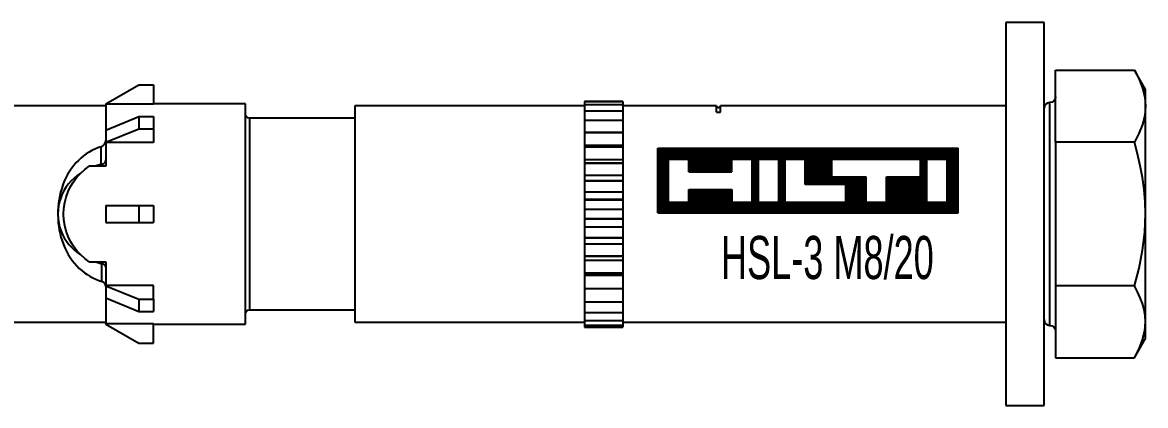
# Model space of a CAD drawing. Header units: millimetres. Extents: x 296 to 4896, y 152 to 3333.
# Drawn here: x 1587.9 to 1646.5, y 1901.4 to 1921.4 of the extents above; entities that cross this region are included whole.
import ezdxf
from ezdxf.enums import TextEntityAlignment as Align

# ---------------------------------------------------------------- set-up
doc = ezdxf.new("R2010")
doc.units = ezdxf.units.MM
doc.linetypes.add('DASHED', pattern=[0.25, 0.15625, -0.09375])
for name, color, linetype in [('1', 1, 'DASHED'), ('10', 1, 'Continuous'), ('3', 4, 'Continuous')]:
    doc.layers.add(name, color=color, linetype=linetype)
doc.styles.get("Standard").update_dxf_attribs({"font": 'arial.ttf'})

# ---------------------------------------------------------------- blocks, each defined once
blk = doc.blocks.new('HSL-3 M8-20')
at = {"layer": '1', "color": 3, "linetype": 'Continuous'}
for p, q in [((0, 10), (-2, 10)), ((-2, 10), (-2, -10)), ((0, -10), (0, 10)), ((-49, 5.75), (-47.268, 6.75)), ((-47.268, 6.75), (-46.5, 6.75)), ((-46.5, 6.75), (-46.5, 5.732)), ((-24, 5.88), (-22, 5.88)), ((-24, 5.877), (-24, 5.715)), ((-22, 5.877), (-24, 5.877)), ((-22, 5.877), (-22, 5.715)), ((-49, 5.75), (-49, 5.732)), ((-49, 5.732), (-49, 4.372)), ((-46.5, 5.732), (-49, 5.732)), ((-49, 5.643), (-49, 4.411)), ((-41.7, 5.75), (-46.5, 5.75)), ((-41.7, -5.75), (-41.7, 5.75)), ((-24, 5.65), (-36, 5.65)), ((-36, 5.65), (-36, -5.65)), ((-24, 5.715), (-22, 5.715)), ((-24, 5.705), (-24, 5.404)), ((-22, 5.705), (-24, 5.705)), ((-24, 5.384), (-22, 5.384)), ((-24, 5.368), (-24, 5.047)), ((-22, 5.368), (-24, 5.368)), ((-22, 5.705), (-22, 5.404)), ((-17.1, 5.65), (-22, 5.65)), ((-22, 5.368), (-22, 5.047)), ((-17.1, 5.309), (-17.1, 5.65)), ((-17.1, 5.309), (-16.9, 5.309)), ((-2, 5.65), (-16.9, 5.65)), ((-16.9, 5.309), (-16.9, 5.65)), ((-49, 4.384), (-47.268, 5.091)), ((-47.268, 5.091), (-47.268, 4.455)), ((-47.268, 5.091), (-46.5, 5.091)), ((-46.5, 5.091), (-46.5, 4.455)), ((-36, 5), (-41.5, 5)), ((-24, 5.047), (-24, 4.899)), ((-24, 4.899), (-22, 4.899)), ((-24, 4.877), (-24, 4.546)), ((-22, 4.877), (-24, 4.877)), ((-22, 5.047), (-22, 4.899)), ((-22, 4.877), (-22, 4.546)), ((-49, 3.748), (-47.268, 4.455)), ((-49, 4.384), (-49, 3.748)), ((-47.268, 4.455), (-46.5, 4.455)), ((-46.5, 4.455), (-46.5, 3.735)), ((-24, 4.546), (-24, 4.273)), ((-24, 4.273), (-22, 4.273)), ((-24, 4.246), (-24, 3.913)), ((-22, 4.246), (-24, 4.246)), ((-22, 4.546), (-22, 4.273)), ((-22, 4.246), (-22, 3.913)), ((-49, 3.748), (-49, 3.735)), ((-49, 3.735), (-49, 2.5)), ((-46.5, 3.735), (-49, 3.735)), ((-24, 3.913), (-24, 3.546)), ((-22, 3.568), (-24, 3.568)), ((-24, 3.546), (-24, 3.524)), ((-24, 3.524), (-22, 3.524)), ((-22, 3.913), (-22, 3.546)), ((-22, 3.546), (-22, 3.524)), ((-24, 3.492), (-24, 3.168)), ((-22, 3.492), (-24, 3.492)), ((-24, 3.168), (-24, 2.751)), ((-22, 3.492), (-22, 3.168)), ((-22, 3.168), (-22, 2.751)), ((-49, 2.5), (-49.858, 2.5)), ((-22, 2.831), (-24, 2.831)), ((-24, 2.751), (-24, 2.674)), ((-24, 2.674), (-22, 2.674)), ((-22, 2.638), (-24, 2.638)), ((-24, 2.638), (-24, 2.332)), ((-22, 2.751), (-22, 2.674)), ((-22, 2.638), (-22, 2.332)), ((-24, 2.332), (-24, 1.878)), ((-22, 2.013), (-24, 2.013)), ((-24, 1.878), (-24, 1.747)), ((-22, 2.332), (-22, 1.878)), ((-22, 1.878), (-22, 1.747)), ((-24, 1.747), (-22, 1.747)), ((-24, 1.709), (-24, 1.428)), ((-22, 1.709), (-24, 1.709)), ((-24, 1.428), (-24, 0.95)), ((-22, 1.709), (-22, 1.428)), ((-22, 1.428), (-22, 0.95)), ((-22, 1.138), (-24, 1.138)), ((-24, 0.95), (-24, 0.769)), ((-24, 0.769), (-22, 0.769)), ((-22, 0.73), (-24, 0.73)), ((-24, 0.73), (-24, 0.484)), ((-22, 0.95), (-22, 0.769)), ((-22, 0.73), (-22, 0.484)), ((-49, 0.45), (-47.268, 0.45)), ((-49, 0.45), (-49, 0)), ((-49, 0), (-49, -0.45)), ((-47.268, 0.45), (-46.5, 0.45)), ((-47.268, 0.45), (-47.268, -0.45)), ((-46.5, 0.45), (-46.5, -0.45)), ((-24, 0.484), (-24, -0.005)), ((-22, 0.229), (-24, 0.229)), ((-22, 0.484), (-22, -0.005)), ((-49, -0.45), (-47.268, -0.45)), ((-47.268, -0.45), (-46.5, -0.45)), ((-24, -0.005), (-24, -0.23)), ((-24, -0.23), (-22, -0.23)), ((-22, -0.27), (-24, -0.27)), ((-24, -0.27), (-24, -0.474)), ((-24, -0.474), (-24, -0.96)), ((-22, -0.005), (-22, -0.23)), ((-22, -0.27), (-22, -0.474)), ((-22, -0.474), (-22, -0.96)), ((-22, -0.686), (-24, -0.686)), ((-24, -0.96), (-24, -1.223)), ((-22, -0.96), (-22, -1.223)), ((-24, -1.223), (-22, -1.223)), ((-24, -1.263), (-24, -1.419)), ((-22, -1.263), (-24, -1.263)), ((-24, -1.419), (-24, -1.887)), ((-22, -1.581), (-24, -1.581)), ((-22, -1.263), (-22, -1.419)), ((-22, -1.419), (-22, -1.887)), ((-24, -1.887), (-24, -2.181)), ((-24, -2.181), (-22, -2.181)), ((-24, -2.218), (-24, -2.323)), ((-22, -2.218), (-24, -2.218)), ((-24, -2.323), (-24, -2.76)), ((-22, -1.887), (-22, -2.181)), ((-22, -2.218), (-22, -2.323)), ((-22, -2.323), (-22, -2.76)), ((-49.858, -2.5), (-49, -2.5)), ((-49, -2.5), (-49, -3.735)), ((-22, -2.431), (-24, -2.431)), ((-24, -2.76), (-24, -3.076)), ((-22, -2.76), (-22, -3.076)), ((-24, -3.076), (-22, -3.076)), ((-24, -3.11), (-24, -3.16)), ((-22, -3.11), (-24, -3.11)), ((-24, -3.16), (-24, -3.553)), ((-22, -3.211), (-24, -3.211)), ((-22, -3.11), (-22, -3.16)), ((-22, -3.16), (-22, -3.553)), ((-46.5, -3.735), (-49, -3.735)), ((-49, -3.748), (-49, -3.735)), ((-49, -3.748), (-49, -4.384)), ((-49, -3.748), (-47.268, -4.455)), ((-46.5, -4.455), (-46.5, -3.735)), ((-24, -3.553), (-24, -3.883)), ((-24, -3.883), (-22, -3.883)), ((-24, -3.906), (-24, -4.245)), ((-22, -3.913), (-24, -3.913)), ((-22, -3.553), (-22, -3.883)), ((-22, -3.906), (-22, -4.245)), ((-49, -4.372), (-49, -5.732)), ((-49, -4.384), (-47.268, -5.091)), ((-49, -4.413), (-49, -5.65)), ((-47.268, -4.455), (-46.5, -4.455)), ((-47.268, -4.455), (-47.268, -5.091)), ((-46.5, -4.455), (-46.5, -5.091)), ((-24, -4.245), (-24, -4.578)), ((-24, -4.578), (-22, -4.578)), ((-22, -4.603), (-24, -4.603)), ((-24, -4.603), (-24, -4.814)), ((-22, -4.245), (-22, -4.578)), ((-22, -4.603), (-22, -4.814)), ((-47.268, -5.091), (-46.5, -5.091)), ((-41.5, -5), (-36, -5)), ((-24, -4.814), (-24, -5.141)), ((-24, -5.141), (-22, -5.141)), ((-22, -5.161), (-24, -5.161)), ((-24, -5.244), (-24, -5.556)), ((-22, -4.814), (-22, -5.141)), ((-22, -5.244), (-22, -5.556)), ((-73, -5.65), (-49, -5.65)), ((-49, -5.75), (-49, -5.732)), ((-46.5, -5.732), (-49, -5.732)), ((-49, -5.75), (-47.268, -6.75)), ((-46.5, -6.75), (-46.5, -5.732)), ((-46.5, -5.75), (-41.7, -5.75)), ((-36, -5.65), (-24, -5.65)), ((-24, -5.556), (-22, -5.556)), ((-24, -5.57), (-24, -5.812)), ((-22, -5.57), (-24, -5.57)), ((-24, -5.812), (-22, -5.812)), ((-22, -5.818), (-24, -5.818)), ((-24, -5.818), (-24, -5.9)), ((-22, -5.57), (-22, -5.812)), ((-22, -5.65), (-2, -5.65)), ((-22, -5.818), (-22, -5.9)), ((-24, -5.9), (-22, -5.9)), ((-24, -5.9), (-22, -5.9)), ((-47.268, -6.75), (-46.5, -6.75)), ((-2, -10), (0, -10))]:
    blk.add_line(p, q, dxfattribs=at)
at = {"layer": '1', "color": 30, "linetype": 'Continuous'}
for p, q in [((0.6, 7.506), (4.719, 7.506)), ((0.6, 3.753), (0.6, 7.506)), ((5.3, 6.5), (4.719, 7.506)), ((5.3, 5.629), (5.3, 6.5)), ((5.3, 0), (5.3, 5.629)), ((4.719, 3.753), (0.6, 3.753)), ((0.6, 3.753), (0.6, -3.753)), ((5.3, -5.629), (5.3, 0)), ((0.6, -3.753), (0.6, -7.506)), ((4.719, -3.753), (0.6, -3.753)), ((5.3, -6.5), (5.3, -5.629)), ((4.719, -7.506), (5.3, -6.5)), ((0.6, -7.506), (4.719, -7.506))]:
    blk.add_line(p, q, dxfattribs=at)
at = {"layer": '1', "color": 1, "linetype": 'Continuous'}
for p, q in [((0.3, 0), (0.3, 5.815)), ((-41.5, 5), (-41.5, -5)), ((0.3, -5.815), (0.3, 0))]:
    blk.add_line(p, q, dxfattribs=at)
at = {"layer": '1', "color": 30, "linetype": 'Continuous'}
for points in [[(4.719, 7.506, 0), (4.96, 7.043, 0), (5.144, 6.575, 0), (5.26, 6.104, 0), (5.3, 5.629, 0)], [(5.3, 5.629, 0), (5.259, 5.151, 0), (5.142, 4.677, 0), (4.958, 4.211, 0), (4.719, 3.753, 0)], [(5.3, 0, 0), (5.282, 0.637, 0), (5.229, 1.271, 0), (5.143, 1.898, 0), (5.028, 2.521, 0), (4.885, 3.139, 0), (4.719, 3.753, 0)], [(4.719, -3.753, 0), (4.96, -2.828, 0), (5.144, -1.896, 0), (5.26, -0.953, 0), (5.3, 0, 0)], [(5.3, -5.629, 0), (5.282, -5.31, 0), (5.229, -4.994, 0), (5.143, -4.68, 0), (5.028, -4.369, 0), (4.885, -4.06, 0), (4.719, -3.753, 0)], [(4.719, -7.506, 0), (4.96, -7.043, 0), (5.144, -6.577, 0), (5.26, -6.106, 0), (5.3, -5.629, 0)]]:
    blk.add_polyline3d(points, dxfattribs=at)
at = {"layer": '1', "color": 3, "linetype": 'Continuous'}
for points in [[(-24, 5.88, 0), (-24, 5.879, 0), (-24, 5.877, 0)], [(-22, 5.88, 0), (-22, 5.879, 0), (-22, 5.877, 0)], [(-49, 5.643, 0), (-53.175, 5.643, 0), (-57.35, 5.643, 0)], [(-24, 5.715, 0), (-24, 5.71, 0), (-24, 5.705, 0)], [(-24, 5.404, 0), (-24, 5.394, 0), (-24, 5.384, 0)], [(-24, 5.384, 0), (-24, 5.376, 0), (-24, 5.368, 0)], [(-22, 5.715, 0), (-22, 5.71, 0), (-22, 5.705, 0)], [(-22, 5.404, 0), (-22, 5.394, 0), (-22, 5.384, 0)], [(-22, 5.384, 0), (-22, 5.376, 0), (-22, 5.368, 0)], [(-24, 4.899, 0), (-24, 4.888, 0), (-24, 4.877, 0)], [(-22, 4.899, 0), (-22, 4.888, 0), (-22, 4.877, 0)], [(-24, 4.273, 0), (-24, 4.26, 0), (-24, 4.246, 0)], [(-22, 4.273, 0), (-22, 4.26, 0), (-22, 4.246, 0)], [(-49.256, 3.512, 0), (-49.217, 3.528, 0), (-49.18, 3.547, 0), (-49.147, 3.57, 0), (-49.116, 3.595, 0), (-49.089, 3.622, 0), (-49.066, 3.65, 0), (-49.046, 3.68, 0), (-49.029, 3.712, 0), (-49.016, 3.744, 0), (-49.007, 3.776, 0), (-49.002, 3.808, 0), (-49, 3.841, 0)], [(-24, 3.524, 0), (-24, 3.508, 0), (-24, 3.492, 0)], [(-22, 3.524, 0), (-22, 3.508, 0), (-22, 3.492, 0)], [(-49.256, 3.512, 0), (-49.417, 3.452, 0), (-49.573, 3.384, 0), (-49.725, 3.308, 0), (-49.872, 3.225, 0), (-50.015, 3.133, 0), (-50.155, 3.032, 0), (-50.295, 2.918, 0), (-50.429, 2.796, 0), (-50.555, 2.665, 0), (-50.675, 2.526, 0), (-50.788, 2.379, 0), (-50.894, 2.222, 0), (-50.992, 2.058, 0), (-51.082, 1.888, 0), (-51.164, 1.711, 0), (-51.236, 1.528, 0), (-51.301, 1.338, 0), (-51.357, 1.142, 0), (-51.402, 0.951, 0), (-51.438, 0.758, 0), (-51.466, 0.562, 0), (-51.486, 0.365, 0), (-51.497, 0.165, 0), (-51.5, -0.036, 0), (-51.494, -0.237, 0), (-51.48, -0.436, 0), (-51.457, -0.633, 0), (-51.426, -0.828, 0), (-51.387, -1.02, 0), (-51.339, -1.209, 0), (-51.28, -1.403, 0), (-51.212, -1.591, 0), (-51.136, -1.772, 0), (-51.052, -1.947, 0), (-50.959, -2.115, 0), (-50.858, -2.277, 0), (-50.75, -2.43, 0), (-50.634, -2.575, 0), (-50.512, -2.711, 0), (-50.383, -2.838, 0), (-50.248, -2.958, 0), (-50.105, -3.068, 0), (-49.964, -3.166, 0), (-49.819, -3.255, 0), (-49.67, -3.336, 0), (-49.517, -3.409, 0), (-49.359, -3.474, 0), (-49.198, -3.532, 0)], [(-49.858, -2.5, 0), (-50.094, -2.327, 0), (-50.309, -2.134, 0), (-50.505, -1.92, 0), (-50.681, -1.686, 0), (-50.834, -1.436, 0), (-50.962, -1.171, 0), (-51.065, -0.891, 0), (-51.139, -0.6, 0), (-51.185, -0.305, 0), (-51.2, -0.004, 0), (-51.185, 0.299, 0), (-51.14, 0.596, 0), (-51.066, 0.886, 0), (-50.964, 1.167, 0), (-50.835, 1.434, 0), (-50.682, 1.685, 0), (-50.506, 1.919, 0), (-50.309, 2.133, 0), (-50.094, 2.327, 0), (-49.858, 2.5, 0)], [(-49.256, 2.58, 0), (-49.32, 2.563, 0), (-49.383, 2.545, 0), (-49.446, 2.526, 0), (-49.509, 2.507, 0)], [(-49.256, 2.58, 0), (-49.203, 2.596, 0), (-49.154, 2.618, 0), (-49.109, 2.645, 0), (-49.07, 2.677, 0), (-49.039, 2.711, 0), (-49.017, 2.748, 0), (-49.004, 2.785, 0), (-49, 2.821, 0)], [(-24, 2.674, 0), (-24, 2.656, 0), (-24, 2.638, 0)], [(-22, 2.674, 0), (-22, 2.656, 0), (-22, 2.638, 0)], [(-50.319, 2.128, 0), (-50.489, 2.009, 0), (-50.65, 1.878, 0), (-50.799, 1.735, 0), (-50.938, 1.581, 0), (-51.063, 1.414, 0), (-51.175, 1.237, 0), (-51.272, 1.048, 0), (-51.352, 0.851, 0), (-51.416, 0.646, 0), (-51.463, 0.434, 0), (-51.491, 0.218, 0), (-51.5, 0, 0)], [(-24, 1.747, 0), (-24, 1.728, 0), (-24, 1.709, 0)], [(-22, 1.747, 0), (-22, 1.728, 0), (-22, 1.709, 0)], [(-24, 0.769, 0), (-24, 0.749, 0), (-24, 0.73, 0)], [(-22, 0.769, 0), (-22, 0.749, 0), (-22, 0.73, 0)], [(-51.5, -0.03, 0), (-51.488, -0.245, 0), (-51.459, -0.458, 0), (-51.411, -0.666, 0), (-51.346, -0.868, 0), (-51.265, -1.062, 0), (-51.169, -1.247, 0), (-51.058, -1.422, 0), (-50.933, -1.586, 0), (-50.796, -1.738, 0), (-50.648, -1.879, 0), (-50.49, -2.008, 0), (-50.322, -2.125, 0)], [(-24, -0.23, 0), (-24, -0.25, 0), (-24, -0.27, 0)], [(-22, -0.23, 0), (-22, -0.25, 0), (-22, -0.27, 0)], [(-24, -1.223, 0), (-24, -1.243, 0), (-24, -1.263, 0)], [(-22, -1.223, 0), (-22, -1.243, 0), (-22, -1.263, 0)], [(-24, -2.181, 0), (-24, -2.2, 0), (-24, -2.218, 0)], [(-22, -2.181, 0), (-22, -2.2, 0), (-22, -2.218, 0)], [(-49.51, -2.506, 0), (-49.355, -2.552, 0), (-49.198, -2.594, 0)], [(-49, -2.777, 0), (-49.002, -2.754, 0), (-49.009, -2.731, 0), (-49.02, -2.709, 0), (-49.035, -2.687, 0), (-49.054, -2.667, 0), (-49.077, -2.648, 0), (-49.103, -2.631, 0), (-49.132, -2.616, 0), (-49.163, -2.604, 0), (-49.197, -2.594, 0)], [(-24, -3.076, 0), (-24, -3.093, 0), (-24, -3.11, 0)], [(-22, -3.076, 0), (-22, -3.093, 0), (-22, -3.11, 0)], [(-49, -3.781, 0), (-49.002, -3.756, 0), (-49.005, -3.731, 0), (-49.012, -3.706, 0), (-49.022, -3.682, 0), (-49.035, -3.658, 0), (-49.05, -3.635, 0), (-49.068, -3.614, 0), (-49.089, -3.593, 0), (-49.113, -3.574, 0), (-49.139, -3.558, 0), (-49.168, -3.545, 0), (-49.197, -3.532, 0)], [(-24, -3.883, 0), (-24, -3.898, 0), (-24, -3.913, 0)], [(-22, -3.883, 0), (-22, -3.898, 0), (-22, -3.913, 0)], [(-24, -4.578, 0), (-24, -4.59, 0), (-24, -4.603, 0)], [(-22, -4.578, 0), (-22, -4.59, 0), (-22, -4.603, 0)], [(-24, -5.141, 0), (-24, -5.151, 0), (-24, -5.161, 0)], [(-24, -5.161, 0), (-24, -5.203, 0), (-24, -5.244, 0)], [(-22, -5.141, 0), (-22, -5.151, 0), (-22, -5.161, 0)], [(-22, -5.161, 0), (-22, -5.203, 0), (-22, -5.244, 0)], [(-24, -5.556, 0), (-24, -5.563, 0), (-24, -5.57, 0)], [(-24, -5.812, 0), (-24, -5.815, 0), (-24, -5.818, 0)], [(-22, -5.556, 0), (-22, -5.563, 0), (-22, -5.57, 0)], [(-22, -5.812, 0), (-22, -5.815, 0), (-22, -5.818, 0)]]:
    blk.add_polyline3d(points, dxfattribs=at)
at = {"layer": '1', "color": 1, "linetype": 'Continuous'}
for points in [[(-49.256, 3.512, 0), (-49.256, 3.046, 0), (-49.256, 2.58, 0)], [(-49.198, -3.532, 0), (-49.198, -3.063, 0), (-49.198, -2.594, 0)]]:
    blk.add_polyline3d(points, dxfattribs=at)
at = {"layer": '1', "color": 30, "linetype": 'Continuous', "extrusion": (0, 0, -1)}
for centre, start, end in [((-0.3, 6.115), 180, 270), ((-0.3, -6.115), 90, 180)]:
    blk.add_arc(centre, 0.3, start, end, dxfattribs=at)
at = {"layer": '1', "color": 3, "linetype": 'Continuous', "extrusion": (0, 0, -1)}
for centre, radius, start, end in [((17, 5.65), 0.1, 180, 0), ((41.5, 5.2), 0.2, 270, 0), ((41.5, -5.2), 0.2, 0, 90)]:
    blk.add_arc(centre, radius, start, end, dxfattribs=at)
at = {"layer": '1', "color": 30, "linetype": 'Continuous'}
for centre, start, end in [((0.3, 5.515), 90, 180), ((0.3, -5.515), 180, 270)]:
    blk.add_arc(centre, 0.3, start, end, dxfattribs=at)
at = {"layer": '10'}
for p, q in [((-20.177, 0.054), (-20.177, 3.429)), ((-20.177, 3.429), (-4.493, 3.429)), ((-20.146, 3.429), (-20.146, 0.054)), ((-20.09, 0.054), (-20.09, 3.429)), ((-20.034, 3.429), (-20.034, 0.054)), ((-19.977, 0.054), (-19.977, 3.429)), ((-19.921, 3.429), (-19.921, 0.054)), ((-19.865, 0.054), (-19.865, 3.429)), ((-19.809, 3.429), (-19.809, 0.054)), ((-19.752, 0.054), (-19.752, 3.429)), ((-19.696, 3.429), (-19.696, 0.054)), ((-19.64, 0.054), (-19.64, 3.429)), ((-19.584, 3.429), (-19.584, 2.866)), ((-19.527, 2.866), (-19.527, 3.429)), ((-19.471, 3.429), (-19.471, 2.866)), ((-19.415, 2.866), (-19.415, 3.429)), ((-19.359, 3.429), (-19.359, 2.866)), ((-19.302, 2.866), (-19.302, 3.429)), ((-19.246, 3.429), (-19.246, 2.866)), ((-19.19, 2.866), (-19.19, 3.429)), ((-19.134, 3.429), (-19.134, 2.866)), ((-19.077, 2.866), (-19.077, 3.429)), ((-19.021, 3.429), (-19.021, 2.866)), ((-18.965, 2.866), (-18.965, 3.429)), ((-18.909, 3.429), (-18.909, 2.866)), ((-18.852, 2.866), (-18.852, 3.429)), ((-18.796, 3.429), (-18.796, 2.866)), ((-18.74, 2.866), (-18.74, 3.429)), ((-18.684, 3.429), (-18.684, 2.866)), ((-18.627, 2.866), (-18.627, 3.429)), ((-18.571, 3.429), (-18.571, 2.866)), ((-18.515, 2.205), (-18.515, 3.429)), ((-18.459, 3.429), (-18.459, 2.205)), ((-18.402, 2.205), (-18.402, 3.429)), ((-18.346, 3.429), (-18.346, 2.205)), ((-18.29, 2.205), (-18.29, 3.429)), ((-18.234, 3.429), (-18.234, 2.205)), ((-18.177, 2.205), (-18.177, 3.429)), ((-18.121, 3.429), (-18.121, 2.205)), ((-18.065, 2.205), (-18.065, 3.429)), ((-18.009, 3.429), (-18.009, 2.205)), ((-17.952, 2.205), (-17.952, 3.429)), ((-17.896, 3.429), (-17.896, 2.205)), ((-17.84, 2.205), (-17.84, 3.429)), ((-17.784, 3.429), (-17.784, 2.205)), ((-17.727, 2.205), (-17.727, 3.429)), ((-17.671, 3.429), (-17.671, 2.205)), ((-17.615, 2.205), (-17.615, 3.429)), ((-17.559, 3.429), (-17.559, 2.205)), ((-17.502, 2.205), (-17.502, 3.429)), ((-17.446, 3.429), (-17.446, 2.205)), ((-17.39, 2.205), (-17.39, 3.429)), ((-17.334, 3.429), (-17.334, 2.205)), ((-17.277, 2.205), (-17.277, 3.429)), ((-17.221, 3.429), (-17.221, 2.205)), ((-17.165, 2.205), (-17.165, 3.429)), ((-17.109, 3.429), (-17.109, 2.205)), ((-17.052, 2.205), (-17.052, 3.429)), ((-16.996, 3.429), (-16.996, 2.205)), ((-16.94, 2.205), (-16.94, 3.429)), ((-16.884, 3.429), (-16.884, 2.205)), ((-16.827, 2.205), (-16.827, 3.429)), ((-16.771, 3.429), (-16.771, 2.205)), ((-16.715, 2.205), (-16.715, 3.429)), ((-16.659, 3.429), (-16.659, 2.205)), ((-16.602, 2.205), (-16.602, 3.429)), ((-16.546, 3.429), (-16.546, 2.205)), ((-16.49, 2.205), (-16.49, 3.429)), ((-16.434, 3.429), (-16.434, 2.205)), ((-16.377, 2.205), (-16.377, 3.429)), ((-16.321, 3.429), (-16.321, 2.205)), ((-16.265, 2.866), (-16.265, 3.429)), ((-16.209, 3.429), (-16.209, 2.866)), ((-16.152, 2.866), (-16.152, 3.429)), ((-16.096, 3.429), (-16.096, 2.866)), ((-16.04, 2.866), (-16.04, 3.429)), ((-15.984, 3.429), (-15.984, 2.866)), ((-15.927, 2.866), (-15.927, 3.429)), ((-15.871, 3.429), (-15.871, 2.866)), ((-15.815, 2.866), (-15.815, 3.429)), ((-15.759, 3.429), (-15.759, 2.866)), ((-15.702, 2.866), (-15.702, 3.429)), ((-15.646, 3.429), (-15.646, 2.866)), ((-15.59, 2.866), (-15.59, 3.429)), ((-15.534, 3.429), (-15.534, 2.866)), ((-15.477, 2.866), (-15.477, 3.429)), ((-15.421, 3.429), (-15.421, 2.866)), ((-15.365, 2.866), (-15.365, 3.429)), ((-15.309, 3.429), (-15.309, 2.866)), ((-15.252, 2.866), (-15.252, 3.429)), ((-15.196, 3.429), (-15.196, 0.054)), ((-15.14, 0.054), (-15.14, 3.429)), ((-15.084, 3.429), (-15.084, 0.054)), ((-15.027, 0.054), (-15.027, 3.429)), ((-14.971, 3.429), (-14.971, 0.054)), ((-14.915, 2.866), (-14.915, 3.429)), ((-14.859, 3.429), (-14.859, 2.866)), ((-14.802, 2.866), (-14.802, 3.429)), ((-14.746, 3.429), (-14.746, 2.866)), ((-14.69, 2.866), (-14.69, 3.429)), ((-14.634, 3.429), (-14.634, 2.866)), ((-14.577, 2.866), (-14.577, 3.429)), ((-14.521, 3.429), (-14.521, 2.866)), ((-14.465, 2.866), (-14.465, 3.429)), ((-14.409, 3.429), (-14.409, 2.866)), ((-14.352, 2.866), (-14.352, 3.429)), ((-14.296, 3.429), (-14.296, 2.866)), ((-14.24, 2.866), (-14.24, 3.429)), ((-14.184, 3.429), (-14.184, 2.866)), ((-14.127, 2.866), (-14.127, 3.429)), ((-14.071, 3.429), (-14.071, 2.866)), ((-14.015, 2.866), (-14.015, 3.429)), ((-13.959, 3.429), (-13.959, 2.866)), ((-13.902, 2.866), (-13.902, 3.429)), ((-13.846, 3.429), (-13.846, 0.054)), ((-13.79, 0.054), (-13.79, 3.429)), ((-13.734, 3.429), (-13.734, 0.054)), ((-13.677, 0.054), (-13.677, 3.429)), ((-13.621, 3.429), (-13.621, 0.054)), ((-13.565, 0.054), (-13.565, 3.429)), ((-13.509, 3.429), (-13.509, 2.866)), ((-13.452, 2.866), (-13.452, 3.429)), ((-13.396, 3.429), (-13.396, 2.866)), ((-13.34, 2.866), (-13.34, 3.429)), ((-13.284, 3.429), (-13.284, 2.866)), ((-13.227, 2.866), (-13.227, 3.429)), ((-13.171, 3.429), (-13.171, 2.866)), ((-13.115, 2.866), (-13.115, 3.429)), ((-13.059, 3.429), (-13.059, 2.866)), ((-13.002, 2.866), (-13.002, 3.429)), ((-12.946, 3.429), (-12.946, 2.866)), ((-12.89, 2.866), (-12.89, 3.429)), ((-12.834, 3.429), (-12.834, 2.866)), ((-12.777, 2.866), (-12.777, 3.429)), ((-12.721, 3.429), (-12.721, 2.866)), ((-12.665, 2.866), (-12.665, 3.429)), ((-12.609, 3.429), (-12.609, 2.866)), ((-12.552, 2.866), (-12.552, 3.429)), ((-12.496, 3.429), (-12.496, 2.866)), ((-12.44, 1.543), (-12.44, 3.429)), ((-12.384, 3.429), (-12.384, 1.543)), ((-12.327, 1.543), (-12.327, 3.429)), ((-12.271, 3.429), (-12.271, 1.543)), ((-12.215, 1.543), (-12.215, 3.429)), ((-12.159, 3.429), (-12.159, 1.543)), ((-12.102, 1.543), (-12.102, 3.429)), ((-12.046, 3.429), (-12.046, 1.543)), ((-11.99, 1.543), (-11.99, 3.429)), ((-11.934, 3.429), (-11.934, 1.543)), ((-11.877, 1.543), (-11.877, 3.429)), ((-11.821, 3.429), (-11.821, 1.543)), ((-11.765, 1.543), (-11.765, 3.429)), ((-11.709, 3.429), (-11.709, 1.543)), ((-11.652, 1.543), (-11.652, 3.429)), ((-11.596, 3.429), (-11.596, 1.543)), ((-11.54, 1.543), (-11.54, 3.429)), ((-11.484, 3.429), (-11.484, 1.543)), ((-11.427, 1.543), (-11.427, 3.429)), ((-11.371, 3.429), (-11.371, 1.543)), ((-11.315, 1.543), (-11.315, 3.429)), ((-11.259, 3.429), (-11.259, 1.543)), ((-11.202, 1.543), (-11.202, 3.429)), ((-11.146, 3.429), (-11.146, 1.543)), ((-11.09, 1.543), (-11.09, 3.429)), ((-11.034, 3.429), (-11.034, 2.866)), ((-10.977, 2.866), (-10.977, 3.429)), ((-10.921, 3.429), (-10.921, 2.866)), ((-10.865, 2.866), (-10.865, 3.429)), ((-10.809, 3.429), (-10.809, 2.866)), ((-10.752, 2.866), (-10.752, 3.429)), ((-10.696, 3.429), (-10.696, 2.866)), ((-10.64, 2.866), (-10.64, 3.429)), ((-10.584, 3.429), (-10.584, 2.866)), ((-10.527, 2.866), (-10.527, 3.429)), ((-10.471, 3.429), (-10.471, 2.866)), ((-10.415, 2.866), (-10.415, 3.429)), ((-10.359, 3.429), (-10.359, 2.866)), ((-10.302, 2.866), (-10.302, 3.429)), ((-10.246, 3.429), (-10.246, 2.866)), ((-10.19, 2.866), (-10.19, 3.429)), ((-10.134, 3.429), (-10.134, 2.866)), ((-10.077, 2.866), (-10.077, 3.429)), ((-10.021, 3.429), (-10.021, 2.866)), ((-9.965, 2.866), (-9.965, 3.429)), ((-9.909, 3.429), (-9.909, 2.866)), ((-9.852, 2.866), (-9.852, 3.429)), ((-9.796, 3.429), (-9.796, 2.866)), ((-9.74, 2.866), (-9.74, 3.429)), ((-9.684, 3.429), (-9.684, 2.866)), ((-9.627, 2.866), (-9.627, 3.429)), ((-9.571, 3.429), (-9.571, 2.866)), ((-9.515, 2.866), (-9.515, 3.429)), ((-9.459, 3.429), (-9.459, 2.866)), ((-9.402, 2.866), (-9.402, 3.429)), ((-9.346, 3.429), (-9.346, 2.866)), ((-9.29, 2.866), (-9.29, 3.429)), ((-9.234, 3.429), (-9.234, 2.866)), ((-9.177, 2.866), (-9.177, 3.429)), ((-9.121, 3.429), (-9.121, 2.866)), ((-9.065, 2.866), (-9.065, 3.429)), ((-9.009, 3.429), (-9.009, 2.866)), ((-8.952, 2.866), (-8.952, 3.429)), ((-8.896, 3.429), (-8.896, 2.866)), ((-8.84, 2.866), (-8.84, 3.429)), ((-8.784, 3.429), (-8.784, 2.866)), ((-8.727, 2.866), (-8.727, 3.429)), ((-8.671, 3.429), (-8.671, 2.866)), ((-8.615, 2.866), (-8.615, 3.429)), ((-8.559, 3.429), (-8.559, 2.866)), ((-8.502, 2.866), (-8.502, 3.429)), ((-8.446, 3.429), (-8.446, 2.866)), ((-8.39, 2.866), (-8.39, 3.429)), ((-8.334, 3.429), (-8.334, 2.866)), ((-8.277, 2.866), (-8.277, 3.429)), ((-8.221, 3.429), (-8.221, 2.866)), ((-8.165, 2.866), (-8.165, 3.429)), ((-8.109, 3.429), (-8.109, 2.866)), ((-8.052, 2.866), (-8.052, 3.429)), ((-7.996, 3.429), (-7.996, 2.866)), ((-7.94, 2.866), (-7.94, 3.429)), ((-7.884, 3.429), (-7.884, 2.866)), ((-7.827, 2.866), (-7.827, 3.429)), ((-7.771, 3.429), (-7.771, 2.866)), ((-7.715, 2.866), (-7.715, 3.429)), ((-7.659, 3.429), (-7.659, 2.866)), ((-7.602, 2.866), (-7.602, 3.429)), ((-7.546, 3.429), (-7.546, 2.866)), ((-7.49, 2.866), (-7.49, 3.429)), ((-7.434, 3.429), (-7.434, 2.866)), ((-7.377, 2.866), (-7.377, 3.429)), ((-7.321, 3.429), (-7.321, 2.866)), ((-7.265, 2.866), (-7.265, 3.429)), ((-7.209, 3.429), (-7.209, 2.866)), ((-7.152, 2.866), (-7.152, 3.429)), ((-7.096, 3.429), (-7.096, 2.866)), ((-7.04, 2.866), (-7.04, 3.429)), ((-6.984, 3.429), (-6.984, 2.866)), ((-6.927, 2.866), (-6.927, 3.429)), ((-6.871, 3.429), (-6.871, 2.866)), ((-6.815, 2.866), (-6.815, 3.429)), ((-6.759, 3.429), (-6.759, 2.866)), ((-6.702, 2.866), (-6.702, 3.429)), ((-6.646, 3.429), (-6.646, 2.866)), ((-6.59, 2.866), (-6.59, 3.429)), ((-6.534, 3.429), (-6.534, 2.866)), ((-6.477, 2.866), (-6.477, 3.429)), ((-6.421, 3.429), (-6.421, 0.054)), ((-6.365, 0.054), (-6.365, 3.429)), ((-6.309, 3.429), (-6.309, 0.054)), ((-6.252, 0.054), (-6.252, 3.429)), ((-6.196, 3.429), (-6.196, 0.054)), ((-6.14, 0.054), (-6.14, 3.429)), ((-6.084, 3.429), (-6.084, 2.866)), ((-6.027, 2.866), (-6.027, 3.429)), ((-5.971, 3.429), (-5.971, 2.866)), ((-5.915, 2.866), (-5.915, 3.429)), ((-5.859, 3.429), (-5.859, 2.866)), ((-5.802, 2.866), (-5.802, 3.429)), ((-5.746, 3.429), (-5.746, 2.866)), ((-5.69, 2.866), (-5.69, 3.429)), ((-5.634, 3.429), (-5.634, 2.866)), ((-5.577, 2.866), (-5.577, 3.429)), ((-5.521, 3.429), (-5.521, 2.866)), ((-5.465, 2.866), (-5.465, 3.429)), ((-5.409, 3.429), (-5.409, 2.866)), ((-5.352, 2.866), (-5.352, 3.429)), ((-5.296, 3.429), (-5.296, 2.866)), ((-5.24, 2.866), (-5.24, 3.429)), ((-5.184, 3.429), (-5.184, 2.866)), ((-5.127, 2.866), (-5.127, 3.429)), ((-5.071, 3.429), (-5.071, 2.866)), ((-5.015, 0.054), (-5.015, 3.429)), ((-4.959, 3.429), (-4.959, 0.054)), ((-4.902, 0.054), (-4.902, 3.429)), ((-4.846, 3.429), (-4.846, 0.054)), ((-4.79, 0.054), (-4.79, 3.429)), ((-4.734, 3.429), (-4.734, 0.054)), ((-4.677, 0.054), (-4.677, 3.429)), ((-4.621, 3.429), (-4.621, 0.054)), ((-4.565, 0.054), (-4.565, 3.429)), ((-4.509, 3.429), (-4.509, 0.054)), ((-4.493, 0.054), (-4.493, 3.429)), ((-19.614, 0.616), (-19.614, 2.866)), ((-19.614, 2.866), (-18.556, 2.866)), ((-18.556, 2.205), (-18.556, 2.866)), ((-16.306, 2.866), (-15.247, 2.866)), ((-16.306, 2.205), (-16.306, 2.866)), ((-15.247, 0.616), (-15.247, 2.866)), ((-14.916, 2.866), (-13.857, 2.866)), ((-14.916, 0.616), (-14.916, 2.866)), ((-13.857, 0.616), (-13.857, 2.866)), ((-13.526, 2.866), (-12.467, 2.866)), ((-13.526, 0.616), (-13.526, 2.866)), ((-12.467, 1.543), (-12.467, 2.866)), ((-11.078, 2.866), (-6.445, 2.866)), ((-11.078, 1.94), (-11.078, 2.866)), ((-6.445, 1.94), (-6.445, 2.866)), ((-6.114, 2.866), (-5.056, 2.866)), ((-6.114, 0.616), (-6.114, 2.866)), ((-5.056, 0.616), (-5.056, 2.866)), ((-18.556, 2.205), (-16.306, 2.205)), ((-11.078, 1.94), (-9.291, 1.94)), ((-11.034, 1.94), (-11.034, 1.543)), ((-10.977, 1.543), (-10.977, 1.94)), ((-10.921, 1.94), (-10.921, 1.543)), ((-10.865, 1.543), (-10.865, 1.94)), ((-10.809, 1.94), (-10.809, 1.543)), ((-10.752, 1.543), (-10.752, 1.94)), ((-10.696, 1.94), (-10.696, 1.543)), ((-10.64, 1.543), (-10.64, 1.94)), ((-10.584, 1.94), (-10.584, 1.543)), ((-10.527, 1.543), (-10.527, 1.94)), ((-10.471, 1.94), (-10.471, 1.543)), ((-10.415, 1.543), (-10.415, 1.94)), ((-10.359, 1.94), (-10.359, 1.543)), ((-10.302, 0.054), (-10.302, 1.94)), ((-10.246, 1.94), (-10.246, 0.054)), ((-10.19, 0.054), (-10.19, 1.94)), ((-10.134, 1.94), (-10.134, 0.054)), ((-10.077, 0.054), (-10.077, 1.94)), ((-10.021, 1.94), (-10.021, 0.054)), ((-9.965, 0.054), (-9.965, 1.94)), ((-9.909, 1.94), (-9.909, 0.054)), ((-9.852, 0.054), (-9.852, 1.94)), ((-9.796, 1.94), (-9.796, 0.054)), ((-9.74, 0.054), (-9.74, 1.94)), ((-9.684, 1.94), (-9.684, 0.054)), ((-9.627, 0.054), (-9.627, 1.94)), ((-9.571, 1.94), (-9.571, 0.054)), ((-9.515, 0.054), (-9.515, 1.94)), ((-9.459, 1.94), (-9.459, 0.054)), ((-9.402, 0.054), (-9.402, 1.94)), ((-9.346, 1.94), (-9.346, 0.054)), ((-9.291, 0.616), (-9.291, 1.94)), ((-8.232, 0.616), (-8.232, 1.94)), ((-8.232, 1.94), (-6.445, 1.94)), ((-8.221, 1.94), (-8.221, 0.054)), ((-8.165, 0.054), (-8.165, 1.94)), ((-8.109, 1.94), (-8.109, 0.054)), ((-8.052, 0.054), (-8.052, 1.94)), ((-7.996, 1.94), (-7.996, 0.054)), ((-7.94, 0.054), (-7.94, 1.94)), ((-7.884, 1.94), (-7.884, 0.054)), ((-7.827, 0.054), (-7.827, 1.94)), ((-7.771, 1.94), (-7.771, 0.054)), ((-7.715, 0.054), (-7.715, 1.94)), ((-7.659, 1.94), (-7.659, 0.054)), ((-7.602, 0.054), (-7.602, 1.94)), ((-7.546, 1.94), (-7.546, 0.054)), ((-7.49, 0.054), (-7.49, 1.94)), ((-7.434, 1.94), (-7.434, 0.054)), ((-7.377, 0.054), (-7.377, 1.94)), ((-7.321, 1.94), (-7.321, 0.054)), ((-7.265, 0.054), (-7.265, 1.94)), ((-7.209, 1.94), (-7.209, 0.054)), ((-7.152, 0.054), (-7.152, 1.94)), ((-7.096, 1.94), (-7.096, 0.054)), ((-7.04, 0.054), (-7.04, 1.94)), ((-6.984, 1.94), (-6.984, 0.054)), ((-6.927, 0.054), (-6.927, 1.94)), ((-6.871, 1.94), (-6.871, 0.054)), ((-6.815, 0.054), (-6.815, 1.94)), ((-6.759, 1.94), (-6.759, 0.054)), ((-6.702, 0.054), (-6.702, 1.94)), ((-6.646, 1.94), (-6.646, 0.054)), ((-6.59, 0.054), (-6.59, 1.94)), ((-6.534, 1.94), (-6.534, 0.054)), ((-6.477, 0.054), (-6.477, 1.94)), ((-18.556, 0.616), (-18.556, 1.278)), ((-18.556, 1.278), (-16.306, 1.278)), ((-18.515, 0.054), (-18.515, 1.278)), ((-18.459, 1.278), (-18.459, 0.054)), ((-18.402, 0.054), (-18.402, 1.278)), ((-18.346, 1.278), (-18.346, 0.054)), ((-18.29, 0.054), (-18.29, 1.278)), ((-18.234, 1.278), (-18.234, 0.054)), ((-18.177, 0.054), (-18.177, 1.278)), ((-18.121, 1.278), (-18.121, 0.054)), ((-18.065, 0.054), (-18.065, 1.278)), ((-18.009, 1.278), (-18.009, 0.054)), ((-17.952, 0.054), (-17.952, 1.278)), ((-17.896, 1.278), (-17.896, 0.054)), ((-17.84, 0.054), (-17.84, 1.278)), ((-17.784, 1.278), (-17.784, 0.054)), ((-17.727, 0.054), (-17.727, 1.278)), ((-17.671, 1.278), (-17.671, 0.054)), ((-17.615, 0.054), (-17.615, 1.278)), ((-17.559, 1.278), (-17.559, 0.054)), ((-17.502, 0.054), (-17.502, 1.278)), ((-17.446, 1.278), (-17.446, 0.054)), ((-17.39, 0.054), (-17.39, 1.278)), ((-17.334, 1.278), (-17.334, 0.054)), ((-17.277, 0.054), (-17.277, 1.278)), ((-17.221, 1.278), (-17.221, 0.054)), ((-17.165, 0.054), (-17.165, 1.278)), ((-17.109, 1.278), (-17.109, 0.054)), ((-17.052, 0.054), (-17.052, 1.278)), ((-16.996, 1.278), (-16.996, 0.054)), ((-16.94, 0.054), (-16.94, 1.278)), ((-16.884, 1.278), (-16.884, 0.054)), ((-16.827, 0.054), (-16.827, 1.278)), ((-16.771, 1.278), (-16.771, 0.054)), ((-16.715, 0.054), (-16.715, 1.278)), ((-16.659, 1.278), (-16.659, 0.054)), ((-16.602, 0.054), (-16.602, 1.278)), ((-16.546, 1.278), (-16.546, 0.054)), ((-16.49, 0.054), (-16.49, 1.278)), ((-16.434, 1.278), (-16.434, 0.054)), ((-16.377, 0.054), (-16.377, 1.278)), ((-16.321, 1.278), (-16.321, 0.054)), ((-16.306, 1.278), (-16.306, 0.616)), ((-10.35, 1.543), (-12.467, 1.543)), ((-10.35, 0.616), (-10.35, 1.543)), ((-19.614, 0.616), (-18.556, 0.616)), ((-19.584, 0.616), (-19.584, 0.054)), ((-19.527, 0.054), (-19.527, 0.616)), ((-19.471, 0.616), (-19.471, 0.054)), ((-19.415, 0.054), (-19.415, 0.616)), ((-19.359, 0.616), (-19.359, 0.054)), ((-19.302, 0.054), (-19.302, 0.616)), ((-19.246, 0.616), (-19.246, 0.054)), ((-19.19, 0.054), (-19.19, 0.616)), ((-19.134, 0.616), (-19.134, 0.054)), ((-19.077, 0.054), (-19.077, 0.616)), ((-19.021, 0.616), (-19.021, 0.054)), ((-18.965, 0.054), (-18.965, 0.616)), ((-18.909, 0.616), (-18.909, 0.054)), ((-18.852, 0.054), (-18.852, 0.616)), ((-18.796, 0.616), (-18.796, 0.054)), ((-18.74, 0.054), (-18.74, 0.616)), ((-18.684, 0.616), (-18.684, 0.054)), ((-18.627, 0.054), (-18.627, 0.616)), ((-18.571, 0.616), (-18.571, 0.054)), ((-16.306, 0.616), (-15.247, 0.616)), ((-16.265, 0.054), (-16.265, 0.616)), ((-16.209, 0.616), (-16.209, 0.054)), ((-16.152, 0.054), (-16.152, 0.616)), ((-16.096, 0.616), (-16.096, 0.054)), ((-16.04, 0.054), (-16.04, 0.616)), ((-15.984, 0.616), (-15.984, 0.054)), ((-15.927, 0.054), (-15.927, 0.616)), ((-15.871, 0.616), (-15.871, 0.054)), ((-15.815, 0.054), (-15.815, 0.616)), ((-15.759, 0.616), (-15.759, 0.054)), ((-15.702, 0.054), (-15.702, 0.616)), ((-15.646, 0.616), (-15.646, 0.054)), ((-15.59, 0.054), (-15.59, 0.616)), ((-15.534, 0.616), (-15.534, 0.054)), ((-15.477, 0.054), (-15.477, 0.616)), ((-15.421, 0.616), (-15.421, 0.054)), ((-15.365, 0.054), (-15.365, 0.616)), ((-15.309, 0.616), (-15.309, 0.054)), ((-15.252, 0.054), (-15.252, 0.616)), ((-14.916, 0.616), (-13.857, 0.616)), ((-14.915, 0.054), (-14.915, 0.616)), ((-14.859, 0.616), (-14.859, 0.054)), ((-14.802, 0.054), (-14.802, 0.616)), ((-14.746, 0.616), (-14.746, 0.054)), ((-14.69, 0.054), (-14.69, 0.616)), ((-14.634, 0.616), (-14.634, 0.054)), ((-14.577, 0.054), (-14.577, 0.616)), ((-14.521, 0.616), (-14.521, 0.054)), ((-14.465, 0.054), (-14.465, 0.616)), ((-14.409, 0.616), (-14.409, 0.054)), ((-14.352, 0.054), (-14.352, 0.616)), ((-14.296, 0.616), (-14.296, 0.054)), ((-14.24, 0.054), (-14.24, 0.616)), ((-14.184, 0.616), (-14.184, 0.054)), ((-14.127, 0.054), (-14.127, 0.616)), ((-14.071, 0.616), (-14.071, 0.054)), ((-14.015, 0.054), (-14.015, 0.616)), ((-13.959, 0.616), (-13.959, 0.054)), ((-13.902, 0.054), (-13.902, 0.616)), ((-13.526, 0.616), (-10.35, 0.616)), ((-13.509, 0.616), (-13.509, 0.054)), ((-13.452, 0.054), (-13.452, 0.616)), ((-13.396, 0.616), (-13.396, 0.054)), ((-13.34, 0.054), (-13.34, 0.616)), ((-13.284, 0.616), (-13.284, 0.054)), ((-13.227, 0.054), (-13.227, 0.616)), ((-13.171, 0.616), (-13.171, 0.054)), ((-13.115, 0.054), (-13.115, 0.616)), ((-13.059, 0.616), (-13.059, 0.054)), ((-13.002, 0.054), (-13.002, 0.616)), ((-12.946, 0.616), (-12.946, 0.054)), ((-12.89, 0.054), (-12.89, 0.616)), ((-12.834, 0.616), (-12.834, 0.054)), ((-12.777, 0.054), (-12.777, 0.616)), ((-12.721, 0.616), (-12.721, 0.054)), ((-12.665, 0.054), (-12.665, 0.616)), ((-12.609, 0.616), (-12.609, 0.054)), ((-12.552, 0.054), (-12.552, 0.616)), ((-12.496, 0.616), (-12.496, 0.054)), ((-12.44, 0.054), (-12.44, 0.616)), ((-12.384, 0.616), (-12.384, 0.054)), ((-12.327, 0.054), (-12.327, 0.616)), ((-12.271, 0.616), (-12.271, 0.054)), ((-12.215, 0.054), (-12.215, 0.616)), ((-12.159, 0.616), (-12.159, 0.054)), ((-12.102, 0.054), (-12.102, 0.616)), ((-12.046, 0.616), (-12.046, 0.054)), ((-11.99, 0.054), (-11.99, 0.616)), ((-11.934, 0.616), (-11.934, 0.054)), ((-11.877, 0.054), (-11.877, 0.616)), ((-11.821, 0.616), (-11.821, 0.054)), ((-11.765, 0.054), (-11.765, 0.616)), ((-11.709, 0.616), (-11.709, 0.054)), ((-11.652, 0.054), (-11.652, 0.616)), ((-11.596, 0.616), (-11.596, 0.054)), ((-11.54, 0.054), (-11.54, 0.616)), ((-11.484, 0.616), (-11.484, 0.054)), ((-11.427, 0.054), (-11.427, 0.616)), ((-11.371, 0.616), (-11.371, 0.054)), ((-11.315, 0.054), (-11.315, 0.616)), ((-11.259, 0.616), (-11.259, 0.054)), ((-11.202, 0.054), (-11.202, 0.616)), ((-11.146, 0.616), (-11.146, 0.054)), ((-11.09, 0.054), (-11.09, 0.616)), ((-11.034, 0.616), (-11.034, 0.054)), ((-10.977, 0.054), (-10.977, 0.616)), ((-10.921, 0.616), (-10.921, 0.054)), ((-10.865, 0.054), (-10.865, 0.616)), ((-10.809, 0.616), (-10.809, 0.054)), ((-10.752, 0.054), (-10.752, 0.616)), ((-10.696, 0.616), (-10.696, 0.054)), ((-10.64, 0.054), (-10.64, 0.616)), ((-10.584, 0.616), (-10.584, 0.054)), ((-10.527, 0.054), (-10.527, 0.616)), ((-10.471, 0.616), (-10.471, 0.054)), ((-10.415, 0.054), (-10.415, 0.616)), ((-10.359, 0.616), (-10.359, 0.054)), ((-9.291, 0.616), (-8.232, 0.616)), ((-9.29, 0.054), (-9.29, 0.616)), ((-9.234, 0.616), (-9.234, 0.054)), ((-9.177, 0.054), (-9.177, 0.616)), ((-9.121, 0.616), (-9.121, 0.054)), ((-9.065, 0.054), (-9.065, 0.616)), ((-9.009, 0.616), (-9.009, 0.054)), ((-8.952, 0.054), (-8.952, 0.616)), ((-8.896, 0.616), (-8.896, 0.054)), ((-8.84, 0.054), (-8.84, 0.616)), ((-8.784, 0.616), (-8.784, 0.054)), ((-8.727, 0.054), (-8.727, 0.616)), ((-8.671, 0.616), (-8.671, 0.054)), ((-8.615, 0.054), (-8.615, 0.616)), ((-8.559, 0.616), (-8.559, 0.054)), ((-8.502, 0.054), (-8.502, 0.616)), ((-8.446, 0.616), (-8.446, 0.054)), ((-8.39, 0.054), (-8.39, 0.616)), ((-8.334, 0.616), (-8.334, 0.054)), ((-8.277, 0.054), (-8.277, 0.616)), ((-6.114, 0.616), (-5.056, 0.616)), ((-6.084, 0.616), (-6.084, 0.054)), ((-6.027, 0.054), (-6.027, 0.616)), ((-5.971, 0.616), (-5.971, 0.054)), ((-5.915, 0.054), (-5.915, 0.616)), ((-5.859, 0.616), (-5.859, 0.054)), ((-5.802, 0.054), (-5.802, 0.616)), ((-5.746, 0.616), (-5.746, 0.054)), ((-5.69, 0.054), (-5.69, 0.616)), ((-5.634, 0.616), (-5.634, 0.054)), ((-5.577, 0.054), (-5.577, 0.616)), ((-5.521, 0.616), (-5.521, 0.054)), ((-5.465, 0.054), (-5.465, 0.616)), ((-5.409, 0.616), (-5.409, 0.054)), ((-5.352, 0.054), (-5.352, 0.616)), ((-5.296, 0.616), (-5.296, 0.054)), ((-5.24, 0.054), (-5.24, 0.616)), ((-5.184, 0.616), (-5.184, 0.054)), ((-5.127, 0.054), (-5.127, 0.616)), ((-5.071, 0.616), (-5.071, 0.054)), ((-20.177, 0.054), (-4.493, 0.054))]:
    blk.add_line(p, q, dxfattribs=at)
at = {"layer": '3', "width": 0.6}
blk.add_text('HSL-3 M8/20', height=2.25, dxfattribs=at).set_placement((-11.314, -3.397), align=Align.CENTER)

msp = doc.modelspace()

# ---------------------------------------------------------------- block references
msp.add_blockref('HSL-3 M8-20', (1641.242, 1911.441))

doc.saveas('drawing.dxf')
